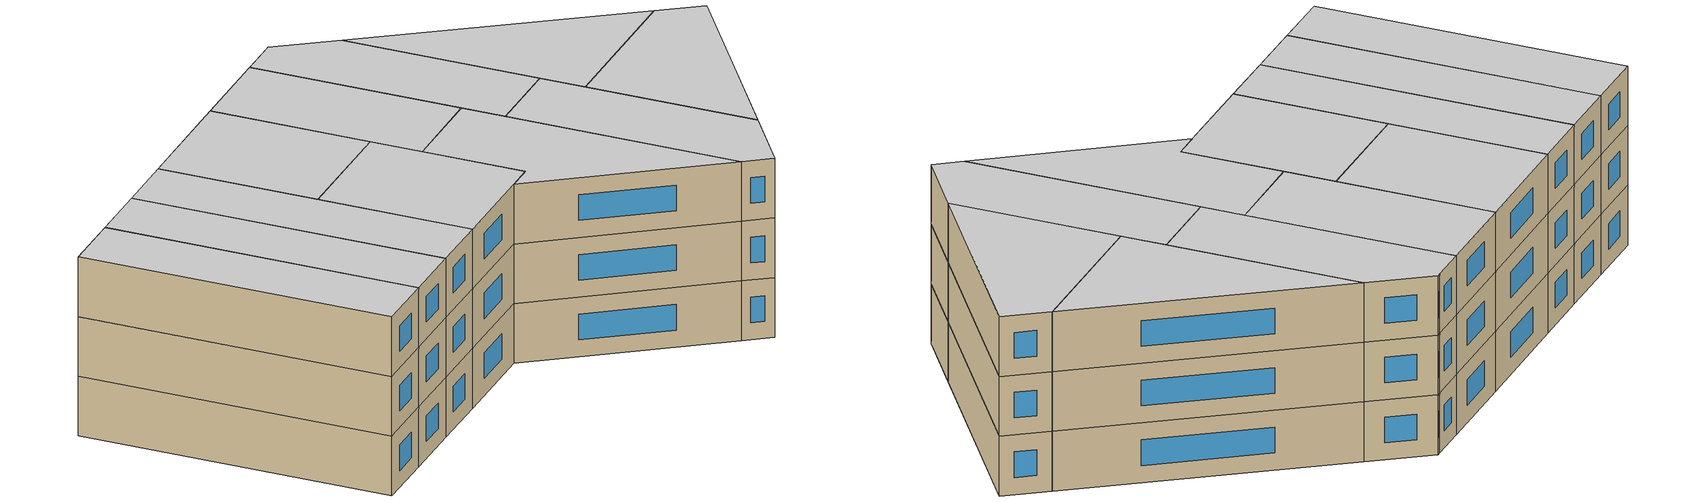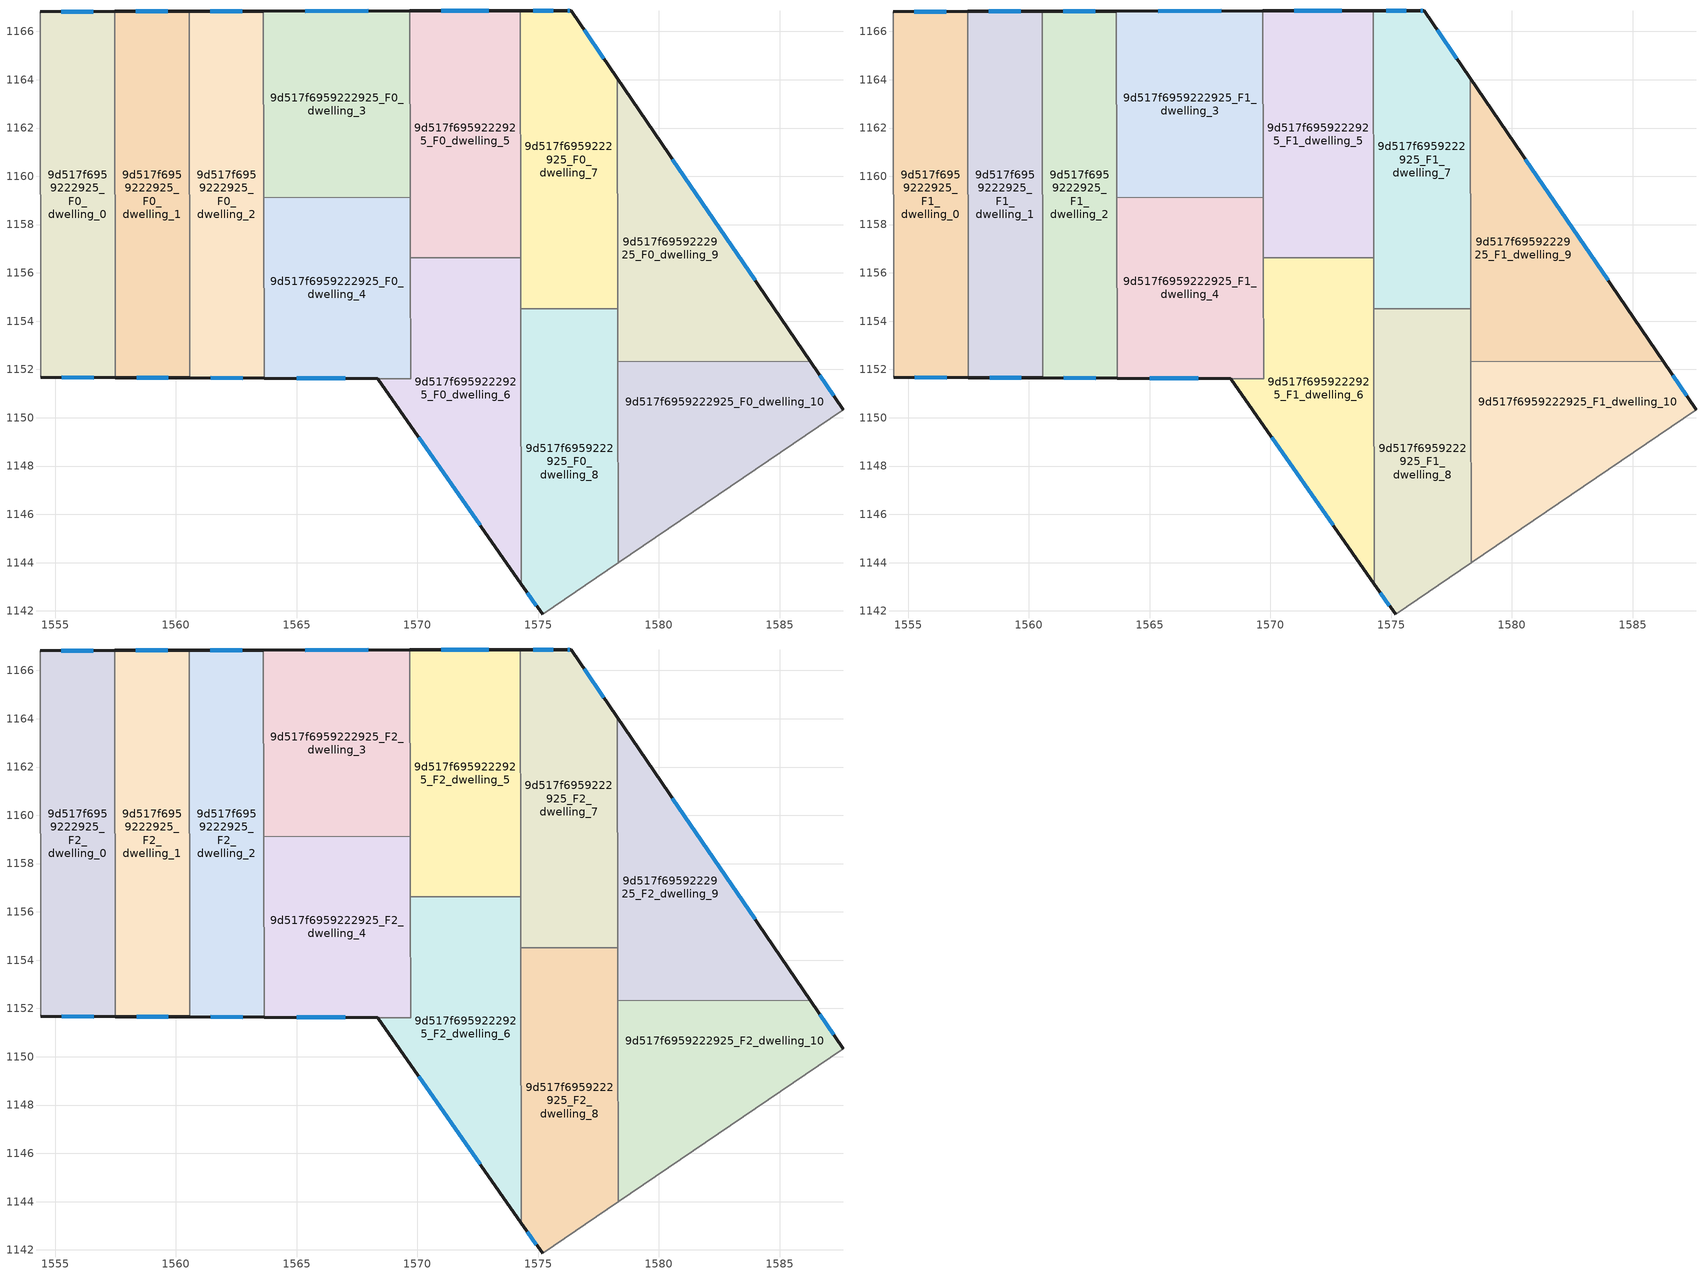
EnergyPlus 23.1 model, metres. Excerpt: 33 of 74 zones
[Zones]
9d517f6959222925_F0_dwelling_0
 floor ground (EU_floor_Construction): 1557.46,1166.83 1557.49,1151.66 1554.4,1151.67 1554.37,1166.82 z0
 wall outside (EU_wall_Construction): 1554.4,1151.67 1557.49,1151.66 / 1557.46,1166.83 1554.37,1166.82 z0:3
 wall to 9d517f6959222925_F0_dwelling_1 (EU_wall_Construction): 1557.49,1151.66 1557.46,1166.83 z0:3
 wall adiabatic (EU_wall_Construction): 1554.37,1166.82 1554.4,1151.67 z0:3
 window (EU_Window_Construction): 1555.28,1151.67 1556.61,1151.66 / 1556.58,1166.83 1555.26,1166.82 z0.86:2.14
9d517f6959222925_F0_dwelling_1
 floor ground (EU_floor_Construction): 1560.54,1166.83 1560.57,1151.65 1557.49,1151.66 1557.46,1166.83 z0
 wall outside (EU_wall_Construction): 1557.49,1151.66 1560.57,1151.65 / 1560.54,1166.83 1557.46,1166.83 z0:3
 wall to 9d517f6959222925_F0_dwelling_2 (EU_wall_Construction): 1560.57,1151.65 1560.54,1166.83 z0:3
 window (EU_Window_Construction): 1558.37,1151.66 1559.69,1151.65 / 1559.66,1166.83 1558.34,1166.83 z0.86:2.14
9d517f6959222925_F0_dwelling_10
 floor ground (EU_floor_Construction): 1586.27,1152.33 1587.63,1150.34 1578.31,1143.99 1578.3,1152.32 z0
 wall outside (EU_wall_Construction): 1587.63,1150.34 1586.27,1152.33 z0:3
 wall to 9d517f6959222925_F0_dwelling_9 (EU_wall_Construction): 1586.27,1152.33 1578.3,1152.32 z0:3
 wall adiabatic (EU_wall_Construction): 1578.31,1143.99 1587.63,1150.34 z0:3
 wall to 9d517f6959222925_F0_dwelling_8 (EU_wall_Construction): 1578.3,1152.32 1578.31,1143.99 z0:3
 window (EU_Window_Construction): 1587.24,1150.91 1586.66,1151.76 z0.86:2.14
9d517f6959222925_F0_dwelling_2
 floor ground (EU_floor_Construction): 1563.63,1166.84 1563.65,1151.64 1560.57,1151.65 1560.54,1166.83 z0
 wall outside (EU_wall_Construction): 1560.57,1151.65 1563.65,1151.64 / 1563.63,1166.84 1560.54,1166.83 z0:3
 wall to 9d517f6959222925_F0_dwelling_3 (EU_wall_Construction): 1563.64,1159.12 1563.63,1166.84 z0:3
 wall to 9d517f6959222925_F0_dwelling_4 (EU_wall_Construction): 1563.65,1151.64 1563.64,1159.12 z0:3
 window (EU_Window_Construction): 1561.45,1151.65 1562.77,1151.64 / 1562.75,1166.84 1561.43,1166.83 z0.86:2.14
9d517f6959222925_F0_dwelling_3
 floor ground (EU_floor_Construction): 1569.69,1166.85 1569.71,1159.13 1563.64,1159.12 1563.63,1166.84 z0
 wall outside (EU_wall_Construction): 1569.69,1166.85 1563.63,1166.84 z0:3
 wall to 9d517f6959222925_F0_dwelling_4 (EU_wall_Construction): 1563.64,1159.12 1569.71,1159.13 z0:3
 wall to 9d517f6959222925_F0_dwelling_5 (EU_wall_Construction): 1569.71,1159.13 1569.69,1166.85 z0:3
 window (EU_Window_Construction): 1567.96,1166.85 1565.36,1166.84 z0.86:2.14
9d517f6959222925_F0_dwelling_4
 floor ground (EU_floor_Construction): 1569.71,1159.13 1569.72,1151.62 1563.65,1151.64 1563.64,1159.12 z0
 wall outside (EU_wall_Construction): 1563.65,1151.64 1568.35,1151.62 z0:3
 wall to 9d517f6959222925_F0_dwelling_6 (EU_wall_Construction): 1568.36,1151.62 1569.72,1151.62 1569.71,1156.62 z0:3
 wall to 9d517f6959222925_F0_dwelling_5 (EU_wall_Construction): 1569.71,1156.62 1569.71,1159.13 z0:3
 window (EU_Window_Construction): 1565,1151.63 1567.01,1151.63 z0.86:2.14
9d517f6959222925_F0_dwelling_5
 floor ground (EU_floor_Construction): 1574.27,1166.86 1574.28,1156.63 1569.71,1156.62 1569.69,1166.85 z0
 wall outside (EU_wall_Construction): 1574.27,1166.86 1569.69,1166.85 z0:3
 wall to 9d517f6959222925_F0_dwelling_6 (EU_wall_Construction): 1569.71,1156.62 1574.28,1156.63 z0:3
 wall to 9d517f6959222925_F0_dwelling_7 (EU_wall_Construction): 1574.28,1156.63 1574.27,1166.86 z0:3
 window (EU_Window_Construction): 1572.96,1166.86 1571,1166.85 z0.86:2.14
9d517f6959222925_F0_dwelling_6
 floor ground (EU_floor_Construction): 1574.28,1156.63 1574.31,1143.11 1568.36,1151.62 1569.72,1151.62 1569.71,1156.62 z0
 wall outside (EU_wall_Construction): 1568.36,1151.62 1574.31,1143.11 z0:3
 wall to 9d517f6959222925_F0_dwelling_8 (EU_wall_Construction): 1574.31,1143.11 1574.29,1154.51 z0:3
 wall to 9d517f6959222925_F0_dwelling_7 (EU_wall_Construction): 1574.29,1154.51 1574.28,1156.63 z0:3
 window (EU_Window_Construction): 1570.06,1149.19 1572.61,1145.54 z0.86:2.14
9d517f6959222925_F0_dwelling_7
 floor ground (EU_floor_Construction): 1576.37,1166.86 1578.28,1164.06 1578.29,1154.52 1574.29,1154.51 1574.27,1166.86 1576.17,1166.86 z0
 wall outside (EU_wall_Construction): 1578.28,1164.06 1576.37,1166.86 1576.17,1166.86 1574.27,1166.86 z0:3
 wall to 9d517f6959222925_F0_dwelling_8 (EU_wall_Construction): 1574.29,1154.51 1578.29,1154.52 z0:3
 wall to 9d517f6959222925_F0_dwelling_9 (EU_wall_Construction): 1578.29,1154.52 1578.28,1164.06 z0:3
 window (EU_Window_Construction): 1576.31,1166.86 1576.23,1166.86 / 1577.73,1164.86 1576.91,1166.06 / 1575.63,1166.86 1574.81,1166.86 z0.86:2.14
9d517f6959222925_F0_dwelling_8
 floor ground (EU_floor_Construction): 1578.29,1154.52 1578.31,1143.99 1575.18,1141.86 1574.31,1143.11 1574.29,1154.51 z0
 wall outside (EU_wall_Construction): 1574.31,1143.11 1575.18,1141.86 z0:3
 wall adiabatic (EU_wall_Construction): 1575.18,1141.86 1578.31,1143.99 z0:3
 wall to 9d517f6959222925_F0_dwelling_9 (EU_wall_Construction): 1578.3,1152.32 1578.29,1154.52 z0:3
 window (EU_Window_Construction): 1574.56,1142.75 1574.93,1142.21 z0.86:2.14
9d517f6959222925_F0_dwelling_9
 floor ground (EU_floor_Construction): 1578.28,1164.06 1586.27,1152.33 1578.3,1152.32 z0
 wall outside (EU_wall_Construction): 1586.27,1152.33 1578.28,1164.06 z0:3
 window (EU_Window_Construction): 1583.99,1155.68 1580.56,1160.71 z0.86:2.14
9d517f6959222925_F1_dwelling_0
 floor to 9d517f6959222925_F0_dwelling_0 (EU_floor_Construction): 1557.46,1166.83 1557.49,1151.66 1554.4,1151.67 1554.37,1166.82 z3
 wall outside (EU_wall_Construction): 1554.4,1151.67 1557.49,1151.66 / 1557.46,1166.83 1554.37,1166.82 z3:6
 wall to 9d517f6959222925_F1_dwelling_1 (EU_wall_Construction): 1557.49,1151.66 1557.46,1166.83 z3:6
 wall adiabatic (EU_wall_Construction): 1554.37,1166.82 1554.4,1151.67 z3:6
 window (EU_Window_Construction): 1555.28,1151.67 1556.61,1151.66 / 1556.58,1166.83 1555.26,1166.82 z3.86:5.14
9d517f6959222925_F1_dwelling_1
 floor to 9d517f6959222925_F0_dwelling_1 (EU_floor_Construction): 1560.54,1166.83 1560.57,1151.65 1557.49,1151.66 1557.46,1166.83 z3
 wall outside (EU_wall_Construction): 1557.49,1151.66 1560.57,1151.65 / 1560.54,1166.83 1557.46,1166.83 z3:6
 wall to 9d517f6959222925_F1_dwelling_2 (EU_wall_Construction): 1560.57,1151.65 1560.54,1166.83 z3:6
 window (EU_Window_Construction): 1558.37,1151.66 1559.69,1151.65 / 1559.66,1166.83 1558.34,1166.83 z3.86:5.14
9d517f6959222925_F1_dwelling_10
 floor to 9d517f6959222925_F0_dwelling_10 (EU_floor_Construction): 1586.27,1152.33 1587.63,1150.34 1578.31,1143.99 1578.3,1152.32 z3
 wall outside (EU_wall_Construction): 1587.63,1150.34 1586.27,1152.33 z3:6
 wall to 9d517f6959222925_F1_dwelling_9 (EU_wall_Construction): 1586.27,1152.33 1578.3,1152.32 z3:6
 wall adiabatic (EU_wall_Construction): 1578.31,1143.99 1587.63,1150.34 z3:6
 wall to 9d517f6959222925_F1_dwelling_8 (EU_wall_Construction): 1578.3,1152.32 1578.31,1143.99 z3:6
 window (EU_Window_Construction): 1587.24,1150.91 1586.66,1151.76 z3.86:5.14
9d517f6959222925_F1_dwelling_2
 floor to 9d517f6959222925_F0_dwelling_2 (EU_floor_Construction): 1563.63,1166.84 1563.65,1151.64 1560.57,1151.65 1560.54,1166.83 z3
 wall outside (EU_wall_Construction): 1560.57,1151.65 1563.65,1151.64 / 1563.63,1166.84 1560.54,1166.83 z3:6
 wall to 9d517f6959222925_F1_dwelling_3 (EU_wall_Construction): 1563.64,1159.12 1563.63,1166.84 z3:6
 wall to 9d517f6959222925_F1_dwelling_4 (EU_wall_Construction): 1563.65,1151.64 1563.64,1159.12 z3:6
 window (EU_Window_Construction): 1561.45,1151.65 1562.77,1151.64 / 1562.75,1166.84 1561.43,1166.83 z3.86:5.14
9d517f6959222925_F1_dwelling_3
 floor to 9d517f6959222925_F0_dwelling_3 (EU_floor_Construction): 1569.69,1166.85 1569.71,1159.13 1563.64,1159.12 1563.63,1166.84 z3
 wall outside (EU_wall_Construction): 1569.69,1166.85 1563.63,1166.84 z3:6
 wall to 9d517f6959222925_F1_dwelling_4 (EU_wall_Construction): 1563.64,1159.12 1569.71,1159.13 z3:6
 wall to 9d517f6959222925_F1_dwelling_5 (EU_wall_Construction): 1569.71,1159.13 1569.69,1166.85 z3:6
 window (EU_Window_Construction): 1567.96,1166.85 1565.36,1166.84 z3.86:5.14
9d517f6959222925_F1_dwelling_4
 floor to 9d517f6959222925_F0_dwelling_4 (EU_floor_Construction): 1569.71,1159.13 1569.72,1151.62 1563.65,1151.64 1563.64,1159.12 z3
 wall outside (EU_wall_Construction): 1563.65,1151.64 1568.35,1151.62 z3:6
 wall to 9d517f6959222925_F1_dwelling_6 (EU_wall_Construction): 1568.36,1151.62 1569.72,1151.62 1569.71,1156.62 z3:6
 wall to 9d517f6959222925_F1_dwelling_5 (EU_wall_Construction): 1569.71,1156.62 1569.71,1159.13 z3:6
 window (EU_Window_Construction): 1565,1151.63 1567.01,1151.63 z3.86:5.14
9d517f6959222925_F1_dwelling_5
 floor to 9d517f6959222925_F0_dwelling_5 (EU_floor_Construction): 1574.27,1166.86 1574.28,1156.63 1569.71,1156.62 1569.69,1166.85 z3
 wall outside (EU_wall_Construction): 1574.27,1166.86 1569.69,1166.85 z3:6
 wall to 9d517f6959222925_F1_dwelling_6 (EU_wall_Construction): 1569.71,1156.62 1574.28,1156.63 z3:6
 wall to 9d517f6959222925_F1_dwelling_7 (EU_wall_Construction): 1574.28,1156.63 1574.27,1166.86 z3:6
 window (EU_Window_Construction): 1572.96,1166.86 1571,1166.85 z3.86:5.14
9d517f6959222925_F1_dwelling_6
 floor to 9d517f6959222925_F0_dwelling_6 (EU_floor_Construction): 1574.28,1156.63 1574.31,1143.11 1568.36,1151.62 1569.72,1151.62 1569.71,1156.62 z3
 wall outside (EU_wall_Construction): 1568.36,1151.62 1574.31,1143.11 z3:6
 wall to 9d517f6959222925_F1_dwelling_8 (EU_wall_Construction): 1574.31,1143.11 1574.29,1154.51 z3:6
 wall to 9d517f6959222925_F1_dwelling_7 (EU_wall_Construction): 1574.29,1154.51 1574.28,1156.63 z3:6
 window (EU_Window_Construction): 1570.06,1149.19 1572.61,1145.54 z3.86:5.14
9d517f6959222925_F1_dwelling_7
 floor to 9d517f6959222925_F0_dwelling_7 (EU_floor_Construction): 1576.37,1166.86 1578.28,1164.06 1578.29,1154.52 1574.29,1154.51 1574.27,1166.86 1576.17,1166.86 z3
 wall outside (EU_wall_Construction): 1578.28,1164.06 1576.37,1166.86 1576.17,1166.86 1574.27,1166.86 z3:6
 wall to 9d517f6959222925_F1_dwelling_8 (EU_wall_Construction): 1574.29,1154.51 1578.29,1154.52 z3:6
 wall to 9d517f6959222925_F1_dwelling_9 (EU_wall_Construction): 1578.29,1154.52 1578.28,1164.06 z3:6
 window (EU_Window_Construction): 1576.31,1166.86 1576.23,1166.86 / 1577.73,1164.86 1576.91,1166.06 / 1575.63,1166.86 1574.81,1166.86 z3.86:5.14
9d517f6959222925_F1_dwelling_8
 floor to 9d517f6959222925_F0_dwelling_8 (EU_floor_Construction): 1578.29,1154.52 1578.31,1143.99 1575.18,1141.86 1574.31,1143.11 1574.29,1154.51 z3
 wall outside (EU_wall_Construction): 1574.31,1143.11 1575.18,1141.86 z3:6
 wall adiabatic (EU_wall_Construction): 1575.18,1141.86 1578.31,1143.99 z3:6
 wall to 9d517f6959222925_F1_dwelling_9 (EU_wall_Construction): 1578.3,1152.32 1578.29,1154.52 z3:6
 window (EU_Window_Construction): 1574.56,1142.75 1574.93,1142.21 z3.86:5.14
9d517f6959222925_F1_dwelling_9
 floor to 9d517f6959222925_F0_dwelling_9 (EU_floor_Construction): 1578.28,1164.06 1586.27,1152.33 1578.3,1152.32 z3
 wall outside (EU_wall_Construction): 1586.27,1152.33 1578.28,1164.06 z3:6
 window (EU_Window_Construction): 1583.99,1155.68 1580.56,1160.71 z3.86:5.14
9d517f6959222925_F2_dwelling_0
 floor to 9d517f6959222925_F1_dwelling_0 (EU_floor_Construction): 1557.46,1166.83 1557.49,1151.66 1554.4,1151.67 1554.37,1166.82 z6
 wall outside (EU_wall_Construction): 1554.4,1151.67 1557.49,1151.66 / 1557.46,1166.83 1554.37,1166.82 z6:9
 wall to 9d517f6959222925_F2_dwelling_1 (EU_wall_Construction): 1557.49,1151.66 1557.46,1166.83 z6:9
 wall adiabatic (EU_wall_Construction): 1554.37,1166.82 1554.4,1151.67 z6:9
 window (EU_Window_Construction): 1555.28,1151.67 1556.61,1151.66 / 1556.58,1166.83 1555.26,1166.82 z6.86:8.14
 ceiling to 9d517f6959222925_F3_dwelling_0 (EU_floor_Construction): 1557.49,1151.66 1557.46,1166.83 1554.37,1166.82 1554.4,1151.67 z9
9d517f6959222925_F2_dwelling_1
 floor to 9d517f6959222925_F1_dwelling_1 (EU_floor_Construction): 1560.54,1166.83 1560.57,1151.65 1557.49,1151.66 1557.46,1166.83 z6
 wall outside (EU_wall_Construction): 1557.49,1151.66 1560.57,1151.65 / 1560.54,1166.83 1557.46,1166.83 z6:9
 wall to 9d517f6959222925_F2_dwelling_2 (EU_wall_Construction): 1560.57,1151.65 1560.54,1166.83 z6:9
 window (EU_Window_Construction): 1558.37,1151.66 1559.69,1151.65 / 1559.66,1166.83 1558.34,1166.83 z6.86:8.14
 ceiling to 9d517f6959222925_F3_dwelling_1 (EU_floor_Construction): 1560.57,1151.65 1560.54,1166.83 1557.46,1166.83 1557.49,1151.66 z9
9d517f6959222925_F2_dwelling_10
 floor to 9d517f6959222925_F1_dwelling_10 (EU_floor_Construction): 1586.27,1152.33 1587.63,1150.34 1578.31,1143.99 1578.3,1152.32 z6
 wall outside (EU_wall_Construction): 1587.63,1150.34 1586.27,1152.33 z6:9
 wall to 9d517f6959222925_F2_dwelling_9 (EU_wall_Construction): 1586.27,1152.33 1578.3,1152.32 z6:9
 wall adiabatic (EU_wall_Construction): 1578.31,1143.99 1587.63,1150.34 z6:9
 wall to 9d517f6959222925_F2_dwelling_8 (EU_wall_Construction): 1578.3,1152.32 1578.31,1143.99 z6:9
 window (EU_Window_Construction): 1587.24,1150.91 1586.66,1151.76 z6.86:8.14
 ceiling to 9d517f6959222925_F3_dwelling_10 (EU_floor_Construction): 1587.63,1150.34 1586.27,1152.33 1578.3,1152.32 1578.31,1143.99 z9
9d517f6959222925_F2_dwelling_2
 floor to 9d517f6959222925_F1_dwelling_2 (EU_floor_Construction): 1563.63,1166.84 1563.65,1151.64 1560.57,1151.65 1560.54,1166.83 z6
 wall outside (EU_wall_Construction): 1560.57,1151.65 1563.65,1151.64 / 1563.63,1166.84 1560.54,1166.83 z6:9
 wall to 9d517f6959222925_F2_dwelling_3 (EU_wall_Construction): 1563.64,1159.12 1563.63,1166.84 z6:9
 wall to 9d517f6959222925_F2_dwelling_4 (EU_wall_Construction): 1563.65,1151.64 1563.64,1159.12 z6:9
 window (EU_Window_Construction): 1561.45,1151.65 1562.77,1151.64 / 1562.75,1166.84 1561.43,1166.83 z6.86:8.14
 ceiling to 9d517f6959222925_F3_dwelling_2 (EU_floor_Construction): 1563.65,1151.64 1563.63,1166.84 1560.54,1166.83 1560.57,1151.65 z9
9d517f6959222925_F2_dwelling_3
 floor to 9d517f6959222925_F1_dwelling_3 (EU_floor_Construction): 1569.69,1166.85 1569.71,1159.13 1563.64,1159.12 1563.63,1166.84 z6
 wall outside (EU_wall_Construction): 1569.69,1166.85 1563.63,1166.84 z6:9
 wall to 9d517f6959222925_F2_dwelling_4 (EU_wall_Construction): 1563.64,1159.12 1569.71,1159.13 z6:9
 wall to 9d517f6959222925_F2_dwelling_5 (EU_wall_Construction): 1569.71,1159.13 1569.69,1166.85 z6:9
 window (EU_Window_Construction): 1567.96,1166.85 1565.36,1166.84 z6.86:8.14
 ceiling to 9d517f6959222925_F3_dwelling_3 (EU_floor_Construction): 1569.71,1159.13 1569.69,1166.85 1563.63,1166.84 1563.64,1159.12 z9
9d517f6959222925_F2_dwelling_4
 floor to 9d517f6959222925_F1_dwelling_4 (EU_floor_Construction): 1569.71,1159.13 1569.72,1151.62 1563.65,1151.64 1563.64,1159.12 z6
 wall outside (EU_wall_Construction): 1563.65,1151.64 1568.35,1151.62 z6:9
 wall to 9d517f6959222925_F2_dwelling_6 (EU_wall_Construction): 1568.36,1151.62 1569.72,1151.62 1569.71,1156.62 z6:9
 wall to 9d517f6959222925_F2_dwelling_5 (EU_wall_Construction): 1569.71,1156.62 1569.71,1159.13 z6:9
 window (EU_Window_Construction): 1565,1151.63 1567.01,1151.63 z6.86:8.14
 ceiling to 9d517f6959222925_F3_dwelling_4 (EU_floor_Construction): 1569.72,1151.62 1569.71,1159.13 1563.64,1159.12 1563.65,1151.64 z9
9d517f6959222925_F2_dwelling_5
 floor to 9d517f6959222925_F1_dwelling_5 (EU_floor_Construction): 1574.27,1166.86 1574.28,1156.63 1569.71,1156.62 1569.69,1166.85 z6
 wall outside (EU_wall_Construction): 1574.27,1166.86 1569.69,1166.85 z6:9
 wall to 9d517f6959222925_F2_dwelling_6 (EU_wall_Construction): 1569.71,1156.62 1574.28,1156.63 z6:9
 wall to 9d517f6959222925_F2_dwelling_7 (EU_wall_Construction): 1574.28,1156.63 1574.27,1166.86 z6:9
 window (EU_Window_Construction): 1572.96,1166.86 1571,1166.85 z6.86:8.14
 ceiling to 9d517f6959222925_F3_dwelling_5 (EU_floor_Construction): 1574.28,1156.63 1574.27,1166.86 1569.69,1166.85 1569.71,1156.62 z9
9d517f6959222925_F2_dwelling_6
 floor to 9d517f6959222925_F1_dwelling_6 (EU_floor_Construction): 1574.28,1156.63 1574.31,1143.11 1568.36,1151.62 1569.72,1151.62 1569.71,1156.62 z6
 wall outside (EU_wall_Construction): 1568.36,1151.62 1574.31,1143.11 z6:9
 wall to 9d517f6959222925_F2_dwelling_8 (EU_wall_Construction): 1574.31,1143.11 1574.29,1154.51 z6:9
 wall to 9d517f6959222925_F2_dwelling_7 (EU_wall_Construction): 1574.29,1154.51 1574.28,1156.63 z6:9
 window (EU_Window_Construction): 1570.06,1149.19 1572.61,1145.54 z6.86:8.14
 ceiling to 9d517f6959222925_F3_dwelling_6 (EU_floor_Construction): 1574.31,1143.11 1574.28,1156.63 1569.71,1156.62 1569.72,1151.62 1568.36,1151.62 z9
9d517f6959222925_F2_dwelling_7
 floor to 9d517f6959222925_F1_dwelling_7 (EU_floor_Construction): 1576.37,1166.86 1578.28,1164.06 1578.29,1154.52 1574.29,1154.51 1574.27,1166.86 1576.17,1166.86 z6
 wall outside (EU_wall_Construction): 1578.28,1164.06 1576.37,1166.86 1576.17,1166.86 1574.27,1166.86 z6:9
 wall to 9d517f6959222925_F2_dwelling_8 (EU_wall_Construction): 1574.29,1154.51 1578.29,1154.52 z6:9
 wall to 9d517f6959222925_F2_dwelling_9 (EU_wall_Construction): 1578.29,1154.52 1578.28,1164.06 z6:9
 window (EU_Window_Construction): 1576.31,1166.86 1576.23,1166.86 / 1577.73,1164.86 1576.91,1166.06 / 1575.63,1166.86 1574.81,1166.86 z6.86:8.14
 ceiling to 9d517f6959222925_F3_dwelling_7 (EU_floor_Construction): 1578.29,1154.52 1578.28,1164.06 1576.37,1166.86 1576.17,1166.86 1574.27,1166.86 1574.29,1154.51 z9
9d517f6959222925_F2_dwelling_8
 floor to 9d517f6959222925_F1_dwelling_8 (EU_floor_Construction): 1578.29,1154.52 1578.31,1143.99 1575.18,1141.86 1574.31,1143.11 1574.29,1154.51 z6
 wall outside (EU_wall_Construction): 1574.31,1143.11 1575.18,1141.86 z6:9
 wall adiabatic (EU_wall_Construction): 1575.18,1141.86 1578.31,1143.99 z6:9
 wall to 9d517f6959222925_F2_dwelling_9 (EU_wall_Construction): 1578.3,1152.32 1578.29,1154.52 z6:9
 window (EU_Window_Construction): 1574.56,1142.75 1574.93,1142.21 z6.86:8.14
 ceiling to 9d517f6959222925_F3_dwelling_8 (EU_floor_Construction): 1578.31,1143.99 1578.29,1154.52 1574.29,1154.51 1574.31,1143.11 1575.18,1141.86 z9
9d517f6959222925_F2_dwelling_9
 floor to 9d517f6959222925_F1_dwelling_9 (EU_floor_Construction): 1578.28,1164.06 1586.27,1152.33 1578.3,1152.32 z6
 wall outside (EU_wall_Construction): 1586.27,1152.33 1578.28,1164.06 z6:9
 window (EU_Window_Construction): 1583.99,1155.68 1580.56,1160.71 z6.86:8.14
 ceiling to 9d517f6959222925_F3_dwelling_9 (EU_floor_Construction): 1586.27,1152.33 1578.28,1164.06 1578.3,1152.32 z9
[Building]
EU S2 Campaign: North Axis=0; Terrain=City; Solar Distribution=FullExterior
[Site:Location]
Helsinki-Vantaa.AP: Latitude=60.317; Longitude=24.963; Time Zone=2; Elevation=54.6
[SizingPeriod:WeatherFileDays]
AnnualSizingPeriod: Begin Month=1; Begin Day of Month=1; End Month=12; End Day of Month=31; Day of Week for Start Day=Monday; Use Weather File Daylight Saving Period=No; Use Weather File Rain and Snow Indicators=No
[MATERIAL]
EU_InternalMass_Material: Roughness=MediumRough; Thickness=0.1; Conductivity=1; Density=1800; Specific Heat=900; Thermal Absorptance=0.9; Solar Absorptance=0.7; Visible Absorptance=0.7
[MATERIAL:NOMASS] Roughness=MediumRough; Thermal Absorptance=0.9; Solar Absorptance=0.7; Visible Absorptance=0.7
Name | Thermal Resistance
EU_wall_NoMass | 1.10183
EU_floor_NoMass | 1.70606
[WINDOWMATERIAL:SIMPLEGLAZINGSYSTEM]
EU_Window_SimpleGlazing: UFactor=3.11035; Solar Heat Gain Coefficient=0.8; Visible Transmittance=0.8
[CONSTRUCTION]
EU_wall_Construction: EU_wall_NoMass
EU_floor_Construction: EU_floor_NoMass
EU_Window_Construction: EU_Window_SimpleGlazing
EU_InternalMass_Construction: EU_InternalMass_Material
[ZONE] Type=1; Multiplier=1; Ceiling Height=autocalculate; Floor Area=autocalculate; Part of Total Floor Area=Yes
Name | Volume
9d517f6959222925_F0_dwelling_0; 9d517f6959222925_F1_dwelling_0; 9d517f6959222925_F2_dwelling_0 | 140.429
9d517f6959222925_F0_dwelling_1; 9d517f6959222925_F1_dwelling_1; 9d517f6959222925_F2_dwelling_1 | 140.399
9d517f6959222925_F0_dwelling_10; 9d517f6959222925_F1_dwelling_10; 9d517f6959222925_F2_dwelling_10 | 140.404
9d517f6959222925_F0_dwelling_2; 9d517f6959222925_F1_dwelling_2; 9d517f6959222925_F2_dwelling_2; 9d517f6959222925_F0_dwelling_5; 9d517f6959222925_F1_dwelling_5; 9d517f6959222925_F2_dwelling_5 | 140.41
9d517f6959222925_F0_dwelling_3; 9d517f6959222925_F1_dwelling_3; 9d517f6959222925_F2_dwelling_3 | 140.411
9d517f6959222925_F0_dwelling_4; 9d517f6959222925_F1_dwelling_4; 9d517f6959222925_F2_dwelling_4 | 136.435
9d517f6959222925_F0_dwelling_6; 9d517f6959222925_F1_dwelling_6; 9d517f6959222925_F2_dwelling_6 | 144.41
9d517f6959222925_F0_dwelling_7; 9d517f6959222925_F1_dwelling_7; 9d517f6959222925_F2_dwelling_7 | 140.415
9d517f6959222925_F0_dwelling_8; 9d517f6959222925_F1_dwelling_8; 9d517f6959222925_F2_dwelling_8 | 140.417
9d517f6959222925_F0_dwelling_9; 9d517f6959222925_F1_dwelling_9; 9d517f6959222925_F2_dwelling_9 | 140.424
[INTERNALMASS] Construction=EU_InternalMass_Construction
Name | Zone or ZoneList | Surface Area
9d517f6959222925_F0_dwelling_0_EU_InternalMass | 9d517f6959222925_F0_dwelling_0 | 46.8094
9d517f6959222925_F0_dwelling_1_EU_InternalMass | 9d517f6959222925_F0_dwelling_1 | 46.7996
9d517f6959222925_F0_dwelling_2_EU_InternalMass | 9d517f6959222925_F0_dwelling_2 | 46.8034
9d517f6959222925_F0_dwelling_3_EU_InternalMass | 9d517f6959222925_F0_dwelling_3 | 46.8035
9d517f6959222925_F0_dwelling_4_EU_InternalMass | 9d517f6959222925_F0_dwelling_4 | 45.4764
9d517f6959222925_F0_dwelling_5_EU_InternalMass | 9d517f6959222925_F0_dwelling_5 | 46.8029
9d517f6959222925_F0_dwelling_6_EU_InternalMass | 9d517f6959222925_F0_dwelling_6 | 48.1379
9d517f6959222925_F0_dwelling_7_EU_InternalMass | 9d517f6959222925_F0_dwelling_7 | 46.8049
9d517f6959222925_F0_dwelling_8_EU_InternalMass | 9d517f6959222925_F0_dwelling_8 | 46.8066
9d517f6959222925_F0_dwelling_9_EU_InternalMass | 9d517f6959222925_F0_dwelling_9 | 46.8053
9d517f6959222925_F0_dwelling_10_EU_InternalMass | 9d517f6959222925_F0_dwelling_10 | 46.7998
9d517f6959222925_F1_dwelling_0_EU_InternalMass | 9d517f6959222925_F1_dwelling_0 | 46.8094
9d517f6959222925_F1_dwelling_1_EU_InternalMass | 9d517f6959222925_F1_dwelling_1 | 46.7996
9d517f6959222925_F1_dwelling_2_EU_InternalMass | 9d517f6959222925_F1_dwelling_2 | 46.8034
9d517f6959222925_F1_dwelling_3_EU_InternalMass | 9d517f6959222925_F1_dwelling_3 | 46.8035
9d517f6959222925_F1_dwelling_4_EU_InternalMass | 9d517f6959222925_F1_dwelling_4 | 45.4764
9d517f6959222925_F1_dwelling_5_EU_InternalMass | 9d517f6959222925_F1_dwelling_5 | 46.8029
9d517f6959222925_F1_dwelling_6_EU_InternalMass | 9d517f6959222925_F1_dwelling_6 | 48.1379
9d517f6959222925_F1_dwelling_7_EU_InternalMass | 9d517f6959222925_F1_dwelling_7 | 46.8049
9d517f6959222925_F1_dwelling_8_EU_InternalMass | 9d517f6959222925_F1_dwelling_8 | 46.8066
9d517f6959222925_F1_dwelling_9_EU_InternalMass | 9d517f6959222925_F1_dwelling_9 | 46.8053
9d517f6959222925_F1_dwelling_10_EU_InternalMass | 9d517f6959222925_F1_dwelling_10 | 46.7998
9d517f6959222925_F2_dwelling_0_EU_InternalMass | 9d517f6959222925_F2_dwelling_0 | 46.8094
9d517f6959222925_F2_dwelling_1_EU_InternalMass | 9d517f6959222925_F2_dwelling_1 | 46.7996
9d517f6959222925_F2_dwelling_2_EU_InternalMass | 9d517f6959222925_F2_dwelling_2 | 46.8034
9d517f6959222925_F2_dwelling_3_EU_InternalMass | 9d517f6959222925_F2_dwelling_3 | 46.8035
9d517f6959222925_F2_dwelling_4_EU_InternalMass | 9d517f6959222925_F2_dwelling_4 | 45.4764
9d517f6959222925_F2_dwelling_5_EU_InternalMass | 9d517f6959222925_F2_dwelling_5 | 46.8029
9d517f6959222925_F2_dwelling_6_EU_InternalMass | 9d517f6959222925_F2_dwelling_6 | 48.1379
9d517f6959222925_F2_dwelling_7_EU_InternalMass | 9d517f6959222925_F2_dwelling_7 | 46.8049
9d517f6959222925_F2_dwelling_8_EU_InternalMass | 9d517f6959222925_F2_dwelling_8 | 46.8066
9d517f6959222925_F2_dwelling_9_EU_InternalMass | 9d517f6959222925_F2_dwelling_9 | 46.8053
9d517f6959222925_F2_dwelling_10_EU_InternalMass | 9d517f6959222925_F2_dwelling_10 | 46.7998
[OTHEREQUIPMENT] Fuel Type=Electricity; Design Level Calculation Method=Watts/Area; Power per Zone Floor Area=1; Fraction Latent=0; Fraction Radiant=0; Fraction Lost=0; Carbon Dioxide Generation Rate=0; EndUse Subcategory=EU_Step8_InternalGains
Name | Zone or ZoneList or Space or SpaceList | Schedule
EU_Step8_InternalGain_9d517f6959222925_F0_dwelling_0_f000 | 9d517f6959222925_F0_dwelling_0 | EU_Step8_GainSchedule_9d517f6959222925_F0_dwelling_0_f000
EU_Step8_InternalGain_9d517f6959222925_F0_dwelling_1_f000 | 9d517f6959222925_F0_dwelling_1 | EU_Step8_GainSchedule_9d517f6959222925_F0_dwelling_1_f000
EU_Step8_InternalGain_9d517f6959222925_F0_dwelling_2_f000 | 9d517f6959222925_F0_dwelling_2 | EU_Step8_GainSchedule_9d517f6959222925_F0_dwelling_2_f000
EU_Step8_InternalGain_9d517f6959222925_F0_dwelling_3_f000 | 9d517f6959222925_F0_dwelling_3 | EU_Step8_GainSchedule_9d517f6959222925_F0_dwelling_3_f000
EU_Step8_InternalGain_9d517f6959222925_F0_dwelling_4_f000 | 9d517f6959222925_F0_dwelling_4 | EU_Step8_GainSchedule_9d517f6959222925_F0_dwelling_4_f000
EU_Step8_InternalGain_9d517f6959222925_F0_dwelling_5_f000 | 9d517f6959222925_F0_dwelling_5 | EU_Step8_GainSchedule_9d517f6959222925_F0_dwelling_5_f000
EU_Step8_InternalGain_9d517f6959222925_F0_dwelling_6_f000 | 9d517f6959222925_F0_dwelling_6 | EU_Step8_GainSchedule_9d517f6959222925_F0_dwelling_6_f000
EU_Step8_InternalGain_9d517f6959222925_F0_dwelling_7_f000 | 9d517f6959222925_F0_dwelling_7 | EU_Step8_GainSchedule_9d517f6959222925_F0_dwelling_7_f000
EU_Step8_InternalGain_9d517f6959222925_F0_dwelling_8_f000 | 9d517f6959222925_F0_dwelling_8 | EU_Step8_GainSchedule_9d517f6959222925_F0_dwelling_8_f000
EU_Step8_InternalGain_9d517f6959222925_F0_dwelling_9_f000 | 9d517f6959222925_F0_dwelling_9 | EU_Step8_GainSchedule_9d517f6959222925_F0_dwelling_9_f000
EU_Step8_InternalGain_9d517f6959222925_F0_dwelling_10_f000 | 9d517f6959222925_F0_dwelling_10 | EU_Step8_GainSchedule_9d517f6959222925_F0_dwelling_10_f000
EU_Step8_InternalGain_9d517f6959222925_F1_dwelling_0_f000 | 9d517f6959222925_F1_dwelling_0 | EU_Step8_GainSchedule_9d517f6959222925_F1_dwelling_0_f000
EU_Step8_InternalGain_9d517f6959222925_F1_dwelling_1_f000 | 9d517f6959222925_F1_dwelling_1 | EU_Step8_GainSchedule_9d517f6959222925_F1_dwelling_1_f000
EU_Step8_InternalGain_9d517f6959222925_F1_dwelling_2_f000 | 9d517f6959222925_F1_dwelling_2 | EU_Step8_GainSchedule_9d517f6959222925_F1_dwelling_2_f000
EU_Step8_InternalGain_9d517f6959222925_F1_dwelling_3_f000 | 9d517f6959222925_F1_dwelling_3 | EU_Step8_GainSchedule_9d517f6959222925_F1_dwelling_3_f000
EU_Step8_InternalGain_9d517f6959222925_F1_dwelling_4_f000 | 9d517f6959222925_F1_dwelling_4 | EU_Step8_GainSchedule_9d517f6959222925_F1_dwelling_4_f000
EU_Step8_InternalGain_9d517f6959222925_F1_dwelling_5_f000 | 9d517f6959222925_F1_dwelling_5 | EU_Step8_GainSchedule_9d517f6959222925_F1_dwelling_5_f000
EU_Step8_InternalGain_9d517f6959222925_F1_dwelling_6_f000 | 9d517f6959222925_F1_dwelling_6 | EU_Step8_GainSchedule_9d517f6959222925_F1_dwelling_6_f000
EU_Step8_InternalGain_9d517f6959222925_F1_dwelling_7_f000 | 9d517f6959222925_F1_dwelling_7 | EU_Step8_GainSchedule_9d517f6959222925_F1_dwelling_7_f000
EU_Step8_InternalGain_9d517f6959222925_F1_dwelling_8_f000 | 9d517f6959222925_F1_dwelling_8 | EU_Step8_GainSchedule_9d517f6959222925_F1_dwelling_8_f000
EU_Step8_InternalGain_9d517f6959222925_F1_dwelling_9_f000 | 9d517f6959222925_F1_dwelling_9 | EU_Step8_GainSchedule_9d517f6959222925_F1_dwelling_9_f000
EU_Step8_InternalGain_9d517f6959222925_F1_dwelling_10_f000 | 9d517f6959222925_F1_dwelling_10 | EU_Step8_GainSchedule_9d517f6959222925_F1_dwelling_10_f000
EU_Step8_InternalGain_9d517f6959222925_F2_dwelling_0_f000 | 9d517f6959222925_F2_dwelling_0 | EU_Step8_GainSchedule_9d517f6959222925_F2_dwelling_0_f000
EU_Step8_InternalGain_9d517f6959222925_F2_dwelling_1_f000 | 9d517f6959222925_F2_dwelling_1 | EU_Step8_GainSchedule_9d517f6959222925_F2_dwelling_1_f000
EU_Step8_InternalGain_9d517f6959222925_F2_dwelling_2_f000 | 9d517f6959222925_F2_dwelling_2 | EU_Step8_GainSchedule_9d517f6959222925_F2_dwelling_2_f000
EU_Step8_InternalGain_9d517f6959222925_F2_dwelling_3_f000 | 9d517f6959222925_F2_dwelling_3 | EU_Step8_GainSchedule_9d517f6959222925_F2_dwelling_3_f000
EU_Step8_InternalGain_9d517f6959222925_F2_dwelling_4_f000 | 9d517f6959222925_F2_dwelling_4 | EU_Step8_GainSchedule_9d517f6959222925_F2_dwelling_4_f000
EU_Step8_InternalGain_9d517f6959222925_F2_dwelling_5_f000 | 9d517f6959222925_F2_dwelling_5 | EU_Step8_GainSchedule_9d517f6959222925_F2_dwelling_5_f000
EU_Step8_InternalGain_9d517f6959222925_F2_dwelling_6_f000 | 9d517f6959222925_F2_dwelling_6 | EU_Step8_GainSchedule_9d517f6959222925_F2_dwelling_6_f000
EU_Step8_InternalGain_9d517f6959222925_F2_dwelling_7_f000 | 9d517f6959222925_F2_dwelling_7 | EU_Step8_GainSchedule_9d517f6959222925_F2_dwelling_7_f000
EU_Step8_InternalGain_9d517f6959222925_F2_dwelling_8_f000 | 9d517f6959222925_F2_dwelling_8 | EU_Step8_GainSchedule_9d517f6959222925_F2_dwelling_8_f000
EU_Step8_InternalGain_9d517f6959222925_F2_dwelling_9_f000 | 9d517f6959222925_F2_dwelling_9 | EU_Step8_GainSchedule_9d517f6959222925_F2_dwelling_9_f000
EU_Step8_InternalGain_9d517f6959222925_F2_dwelling_10_f000 | 9d517f6959222925_F2_dwelling_10 | EU_Step8_GainSchedule_9d517f6959222925_F2_dwelling_10_f000
[ZONEVENTILATION:DESIGNFLOWRATE] Schedule=EU_AlwaysOn; Design Flow Rate Calculation Method=AirChanges/Hour; Air Changes per Hour=0.756316; Ventilation Type=Natural; Fan Pressure Rise=0; Fan Total Efficiency=1; Constant Term Coefficient=1; Temperature Term Coefficient=0; Velocity Term Coefficient=0; Velocity Squared Term Coefficient=0; Minimum Indoor Temperature=-100; Maximum Indoor Temperature=100; Delta Temperature=-100; Minimum Outdoor Temperature=-100; Maximum Outdoor Temperature=100; Maximum Wind Speed=40
Name | Zone or ZoneList or Space or SpaceList
EU_ConstantAir_9d517f6959222925_F0_dwelling_0 | 9d517f6959222925_F0_dwelling_0
EU_ConstantAir_9d517f6959222925_F0_dwelling_1 | 9d517f6959222925_F0_dwelling_1
EU_ConstantAir_9d517f6959222925_F0_dwelling_2 | 9d517f6959222925_F0_dwelling_2
EU_ConstantAir_9d517f6959222925_F0_dwelling_3 | 9d517f6959222925_F0_dwelling_3
EU_ConstantAir_9d517f6959222925_F0_dwelling_4 | 9d517f6959222925_F0_dwelling_4
EU_ConstantAir_9d517f6959222925_F0_dwelling_5 | 9d517f6959222925_F0_dwelling_5
EU_ConstantAir_9d517f6959222925_F0_dwelling_6 | 9d517f6959222925_F0_dwelling_6
EU_ConstantAir_9d517f6959222925_F0_dwelling_7 | 9d517f6959222925_F0_dwelling_7
EU_ConstantAir_9d517f6959222925_F0_dwelling_8 | 9d517f6959222925_F0_dwelling_8
EU_ConstantAir_9d517f6959222925_F0_dwelling_9 | 9d517f6959222925_F0_dwelling_9
EU_ConstantAir_9d517f6959222925_F0_dwelling_10 | 9d517f6959222925_F0_dwelling_10
EU_ConstantAir_9d517f6959222925_F1_dwelling_0 | 9d517f6959222925_F1_dwelling_0
EU_ConstantAir_9d517f6959222925_F1_dwelling_1 | 9d517f6959222925_F1_dwelling_1
EU_ConstantAir_9d517f6959222925_F1_dwelling_2 | 9d517f6959222925_F1_dwelling_2
EU_ConstantAir_9d517f6959222925_F1_dwelling_3 | 9d517f6959222925_F1_dwelling_3
EU_ConstantAir_9d517f6959222925_F1_dwelling_4 | 9d517f6959222925_F1_dwelling_4
EU_ConstantAir_9d517f6959222925_F1_dwelling_5 | 9d517f6959222925_F1_dwelling_5
EU_ConstantAir_9d517f6959222925_F1_dwelling_6 | 9d517f6959222925_F1_dwelling_6
EU_ConstantAir_9d517f6959222925_F1_dwelling_7 | 9d517f6959222925_F1_dwelling_7
EU_ConstantAir_9d517f6959222925_F1_dwelling_8 | 9d517f6959222925_F1_dwelling_8
EU_ConstantAir_9d517f6959222925_F1_dwelling_9 | 9d517f6959222925_F1_dwelling_9
EU_ConstantAir_9d517f6959222925_F1_dwelling_10 | 9d517f6959222925_F1_dwelling_10
EU_ConstantAir_9d517f6959222925_F2_dwelling_0 | 9d517f6959222925_F2_dwelling_0
EU_ConstantAir_9d517f6959222925_F2_dwelling_1 | 9d517f6959222925_F2_dwelling_1
EU_ConstantAir_9d517f6959222925_F2_dwelling_2 | 9d517f6959222925_F2_dwelling_2
EU_ConstantAir_9d517f6959222925_F2_dwelling_3 | 9d517f6959222925_F2_dwelling_3
EU_ConstantAir_9d517f6959222925_F2_dwelling_4 | 9d517f6959222925_F2_dwelling_4
EU_ConstantAir_9d517f6959222925_F2_dwelling_5 | 9d517f6959222925_F2_dwelling_5
EU_ConstantAir_9d517f6959222925_F2_dwelling_6 | 9d517f6959222925_F2_dwelling_6
EU_ConstantAir_9d517f6959222925_F2_dwelling_7 | 9d517f6959222925_F2_dwelling_7
EU_ConstantAir_9d517f6959222925_F2_dwelling_8 | 9d517f6959222925_F2_dwelling_8
EU_ConstantAir_9d517f6959222925_F2_dwelling_9 | 9d517f6959222925_F2_dwelling_9
EU_ConstantAir_9d517f6959222925_F2_dwelling_10 | 9d517f6959222925_F2_dwelling_10
[HVACTEMPLATE:THERMOSTAT] Constant Heating Setpoint=20; Constant Cooling Setpoint=50
EU_HeatOnly_9d517f6959222925_F0_dwelling_0; EU_HeatOnly_9d517f6959222925_F0_dwelling_1; EU_HeatOnly_9d517f6959222925_F0_dwelling_2; EU_HeatOnly_9d517f6959222925_F0_dwelling_3; EU_HeatOnly_9d517f6959222925_F0_dwelling_4; EU_HeatOnly_9d517f6959222925_F0_dwelling_5; EU_HeatOnly_9d517f6959222925_F0_dwelling_6; EU_HeatOnly_9d517f6959222925_F0_dwelling_7; EU_HeatOnly_9d517f6959222925_F0_dwelling_8; EU_HeatOnly_9d517f6959222925_F0_dwelling_9; EU_HeatOnly_9d517f6959222925_F0_dwelling_10; EU_HeatOnly_9d517f6959222925_F1_dwelling_0; EU_HeatOnly_9d517f6959222925_F1_dwelling_1; EU_HeatOnly_9d517f6959222925_F1_dwelling_2; EU_HeatOnly_9d517f6959222925_F1_dwelling_3; EU_HeatOnly_9d517f6959222925_F1_dwelling_4; EU_HeatOnly_9d517f6959222925_F1_dwelling_5; EU_HeatOnly_9d517f6959222925_F1_dwelling_6; EU_HeatOnly_9d517f6959222925_F1_dwelling_7; EU_HeatOnly_9d517f6959222925_F1_dwelling_8; EU_HeatOnly_9d517f6959222925_F1_dwelling_9; EU_HeatOnly_9d517f6959222925_F1_dwelling_10; EU_HeatOnly_9d517f6959222925_F2_dwelling_0; EU_HeatOnly_9d517f6959222925_F2_dwelling_1; EU_HeatOnly_9d517f6959222925_F2_dwelling_2; EU_HeatOnly_9d517f6959222925_F2_dwelling_3; EU_HeatOnly_9d517f6959222925_F2_dwelling_4; EU_HeatOnly_9d517f6959222925_F2_dwelling_5; EU_HeatOnly_9d517f6959222925_F2_dwelling_6; EU_HeatOnly_9d517f6959222925_F2_dwelling_7; EU_HeatOnly_9d517f6959222925_F2_dwelling_8; EU_HeatOnly_9d517f6959222925_F2_dwelling_9; EU_HeatOnly_9d517f6959222925_F2_dwelling_10; EU_HeatOnly_9d517f6959222925_F3_dwelling_0
[HVACTEMPLATE:ZONE:IDEALLOADSAIRSYSTEM] System Availability Schedule=EU_AlwaysOn; Maximum Heating Supply Air Temperature=50; Minimum Cooling Supply Air Temperature=13; Maximum Heating Supply Air Humidity Ratio=0.0156; Minimum Cooling Supply Air Humidity Ratio=0.0077; Heating Limit=NoLimit; Cooling Limit=NoLimit; Heating Availability Schedule=EU_AlwaysOn; Cooling Availability Schedule=EU_CoolingOff; Dehumidification Control Type=ConstantSensibleHeatRatio; Cooling Sensible Heat Ratio=0.7; Dehumidification Setpoint=60; Humidification Control Type=None; Humidification Setpoint=30; Outdoor Air Method=None; Outdoor Air Flow Rate per Person=0.00944; Outdoor Air Flow Rate per Zone Floor Area=0; Outdoor Air Flow Rate per Zone=0; Demand Controlled Ventilation Type=None; Outdoor Air Economizer Type=NoEconomizer; Heat Recovery Type=None; Sensible Heat Recovery Effectiveness=0.7; Latent Heat Recovery Effectiveness=0.65
Name | Template Thermostat
9d517f6959222925_F0_dwelling_0 | EU_HeatOnly_9d517f6959222925_F0_dwelling_0
9d517f6959222925_F0_dwelling_1 | EU_HeatOnly_9d517f6959222925_F0_dwelling_1
9d517f6959222925_F0_dwelling_2 | EU_HeatOnly_9d517f6959222925_F0_dwelling_2
9d517f6959222925_F0_dwelling_3 | EU_HeatOnly_9d517f6959222925_F0_dwelling_3
9d517f6959222925_F0_dwelling_4 | EU_HeatOnly_9d517f6959222925_F0_dwelling_4
9d517f6959222925_F0_dwelling_5 | EU_HeatOnly_9d517f6959222925_F0_dwelling_5
9d517f6959222925_F0_dwelling_6 | EU_HeatOnly_9d517f6959222925_F0_dwelling_6
9d517f6959222925_F0_dwelling_7 | EU_HeatOnly_9d517f6959222925_F0_dwelling_7
9d517f6959222925_F0_dwelling_8 | EU_HeatOnly_9d517f6959222925_F0_dwelling_8
9d517f6959222925_F0_dwelling_9 | EU_HeatOnly_9d517f6959222925_F0_dwelling_9
9d517f6959222925_F0_dwelling_10 | EU_HeatOnly_9d517f6959222925_F0_dwelling_10
9d517f6959222925_F1_dwelling_0 | EU_HeatOnly_9d517f6959222925_F1_dwelling_0
9d517f6959222925_F1_dwelling_1 | EU_HeatOnly_9d517f6959222925_F1_dwelling_1
9d517f6959222925_F1_dwelling_2 | EU_HeatOnly_9d517f6959222925_F1_dwelling_2
9d517f6959222925_F1_dwelling_3 | EU_HeatOnly_9d517f6959222925_F1_dwelling_3
9d517f6959222925_F1_dwelling_4 | EU_HeatOnly_9d517f6959222925_F1_dwelling_4
9d517f6959222925_F1_dwelling_5 | EU_HeatOnly_9d517f6959222925_F1_dwelling_5
9d517f6959222925_F1_dwelling_6 | EU_HeatOnly_9d517f6959222925_F1_dwelling_6
9d517f6959222925_F1_dwelling_7 | EU_HeatOnly_9d517f6959222925_F1_dwelling_7
9d517f6959222925_F1_dwelling_8 | EU_HeatOnly_9d517f6959222925_F1_dwelling_8
9d517f6959222925_F1_dwelling_9 | EU_HeatOnly_9d517f6959222925_F1_dwelling_9
9d517f6959222925_F1_dwelling_10 | EU_HeatOnly_9d517f6959222925_F1_dwelling_10
9d517f6959222925_F2_dwelling_0 | EU_HeatOnly_9d517f6959222925_F2_dwelling_0
9d517f6959222925_F2_dwelling_1 | EU_HeatOnly_9d517f6959222925_F2_dwelling_1
9d517f6959222925_F2_dwelling_2 | EU_HeatOnly_9d517f6959222925_F2_dwelling_2
9d517f6959222925_F2_dwelling_3 | EU_HeatOnly_9d517f6959222925_F2_dwelling_3
9d517f6959222925_F2_dwelling_4 | EU_HeatOnly_9d517f6959222925_F2_dwelling_4
9d517f6959222925_F2_dwelling_5 | EU_HeatOnly_9d517f6959222925_F2_dwelling_5
9d517f6959222925_F2_dwelling_6 | EU_HeatOnly_9d517f6959222925_F2_dwelling_6
9d517f6959222925_F2_dwelling_7 | EU_HeatOnly_9d517f6959222925_F2_dwelling_7
9d517f6959222925_F2_dwelling_8 | EU_HeatOnly_9d517f6959222925_F2_dwelling_8
9d517f6959222925_F2_dwelling_9 | EU_HeatOnly_9d517f6959222925_F2_dwelling_9
9d517f6959222925_F2_dwelling_10 | EU_HeatOnly_9d517f6959222925_F2_dwelling_10
[SIZING:ZONE] Zone Cooling Design Supply Air Temperature Input Method=SupplyAirTemperature; Zone Cooling Design Supply Air Temperature=13; Zone Heating Design Supply Air Temperature Input Method=SupplyAirTemperature; Zone Heating Design Supply Air Temperature=50; Zone Cooling Design Supply Air Humidity Ratio=0.008; Zone Heating Design Supply Air Humidity Ratio=0.008; Cooling Design Air Flow Method=DesignDay; Cooling Design Air Flow Rate=0; Cooling Minimum Air Flow per Zone Floor Area=0.000762; Cooling Minimum Air Flow=0; Cooling Minimum Air Flow Fraction=0.2; Heating Design Air Flow Method=DesignDay; Heating Design Air Flow Rate=0; Heating Maximum Air Flow per Zone Floor Area=0.002032; Heating Maximum Air Flow=0.141576; Heating Maximum Air Flow Fraction=0.3; Account for Dedicated Outdoor Air System=No; Dedicated Outdoor Air System Control Strategy=NeutralSupplyAir; Dedicated Outdoor Air Low Setpoint Temperature for Design=autosize; Dedicated Outdoor Air High Setpoint Temperature for Design=autosize; Zone Load Sizing Method=Sensible Load Only No Latent Load; Zone Latent Cooling Design Supply Air Humidity Ratio Input Method=HumidityRatioDifference; Zone Cooling Design Supply Air Humidity Ratio Difference=0.005; Zone Latent Heating Design Supply Air Humidity Ratio Input Method=HumidityRatioDifference; Zone Humidification Design Supply Air Humidity Ratio Difference=0.005
9d517f6959222925_F0_dwelling_0; 9d517f6959222925_F0_dwelling_1; 9d517f6959222925_F0_dwelling_2; 9d517f6959222925_F0_dwelling_3; 9d517f6959222925_F0_dwelling_4; 9d517f6959222925_F0_dwelling_5; 9d517f6959222925_F0_dwelling_6; 9d517f6959222925_F0_dwelling_7; 9d517f6959222925_F0_dwelling_8; 9d517f6959222925_F0_dwelling_9; 9d517f6959222925_F0_dwelling_10; 9d517f6959222925_F1_dwelling_0; 9d517f6959222925_F1_dwelling_1; 9d517f6959222925_F1_dwelling_2; 9d517f6959222925_F1_dwelling_3; 9d517f6959222925_F1_dwelling_4; 9d517f6959222925_F1_dwelling_5; 9d517f6959222925_F1_dwelling_6; 9d517f6959222925_F1_dwelling_7; 9d517f6959222925_F1_dwelling_8; 9d517f6959222925_F1_dwelling_9; 9d517f6959222925_F1_dwelling_10; 9d517f6959222925_F2_dwelling_0; 9d517f6959222925_F2_dwelling_1; 9d517f6959222925_F2_dwelling_2; 9d517f6959222925_F2_dwelling_3; 9d517f6959222925_F2_dwelling_4; 9d517f6959222925_F2_dwelling_5; 9d517f6959222925_F2_dwelling_6; 9d517f6959222925_F2_dwelling_7; 9d517f6959222925_F2_dwelling_8; 9d517f6959222925_F2_dwelling_9; 9d517f6959222925_F2_dwelling_10
[SCHEDULE:CONSTANT]
Name | Hourly Value
EU_AlwaysOn | 1
EU_CoolingOff | 0
[SCHEDULE:FILE] Column Number=1; Rows to Skip at Top=0; Number of Hours of Data=8760; Column Separator=Comma; Interpolate to Timestep=No; Minutes per Item=60; Adjust Schedule for Daylight Savings=Yes
Name | File
EU_Step8_GainSchedule_9d517f6959222925_F0_dwelling_0_f000 | ../../schedules/9d517f6959222925/9d517f6959222925_F0_dwelling_0_f000_gain.csv
EU_Step8_GainSchedule_9d517f6959222925_F0_dwelling_1_f000 | ../../schedules/9d517f6959222925/9d517f6959222925_F0_dwelling_1_f000_gain.csv
EU_Step8_GainSchedule_9d517f6959222925_F0_dwelling_2_f000 | ../../schedules/9d517f6959222925/9d517f6959222925_F0_dwelling_2_f000_gain.csv
EU_Step8_GainSchedule_9d517f6959222925_F0_dwelling_3_f000 | ../../schedules/9d517f6959222925/9d517f6959222925_F0_dwelling_3_f000_gain.csv
EU_Step8_GainSchedule_9d517f6959222925_F0_dwelling_4_f000 | ../../schedules/9d517f6959222925/9d517f6959222925_F0_dwelling_4_f000_gain.csv
EU_Step8_GainSchedule_9d517f6959222925_F0_dwelling_5_f000 | ../../schedules/9d517f6959222925/9d517f6959222925_F0_dwelling_5_f000_gain.csv
EU_Step8_GainSchedule_9d517f6959222925_F0_dwelling_6_f000 | ../../schedules/9d517f6959222925/9d517f6959222925_F0_dwelling_6_f000_gain.csv
EU_Step8_GainSchedule_9d517f6959222925_F0_dwelling_7_f000 | ../../schedules/9d517f6959222925/9d517f6959222925_F0_dwelling_7_f000_gain.csv
EU_Step8_GainSchedule_9d517f6959222925_F0_dwelling_8_f000 | ../../schedules/9d517f6959222925/9d517f6959222925_F0_dwelling_8_f000_gain.csv
EU_Step8_GainSchedule_9d517f6959222925_F0_dwelling_9_f000 | ../../schedules/9d517f6959222925/9d517f6959222925_F0_dwelling_9_f000_gain.csv
EU_Step8_GainSchedule_9d517f6959222925_F0_dwelling_10_f000 | ../../schedules/9d517f6959222925/9d517f6959222925_F0_dwelling_10_f000_gain.csv
EU_Step8_GainSchedule_9d517f6959222925_F1_dwelling_0_f000 | ../../schedules/9d517f6959222925/9d517f6959222925_F1_dwelling_0_f000_gain.csv
EU_Step8_GainSchedule_9d517f6959222925_F1_dwelling_1_f000 | ../../schedules/9d517f6959222925/9d517f6959222925_F1_dwelling_1_f000_gain.csv
EU_Step8_GainSchedule_9d517f6959222925_F1_dwelling_2_f000 | ../../schedules/9d517f6959222925/9d517f6959222925_F1_dwelling_2_f000_gain.csv
EU_Step8_GainSchedule_9d517f6959222925_F1_dwelling_3_f000 | ../../schedules/9d517f6959222925/9d517f6959222925_F1_dwelling_3_f000_gain.csv
EU_Step8_GainSchedule_9d517f6959222925_F1_dwelling_4_f000 | ../../schedules/9d517f6959222925/9d517f6959222925_F1_dwelling_4_f000_gain.csv
EU_Step8_GainSchedule_9d517f6959222925_F1_dwelling_5_f000 | ../../schedules/9d517f6959222925/9d517f6959222925_F1_dwelling_5_f000_gain.csv
EU_Step8_GainSchedule_9d517f6959222925_F1_dwelling_6_f000 | ../../schedules/9d517f6959222925/9d517f6959222925_F1_dwelling_6_f000_gain.csv
EU_Step8_GainSchedule_9d517f6959222925_F1_dwelling_7_f000 | ../../schedules/9d517f6959222925/9d517f6959222925_F1_dwelling_7_f000_gain.csv
EU_Step8_GainSchedule_9d517f6959222925_F1_dwelling_8_f000 | ../../schedules/9d517f6959222925/9d517f6959222925_F1_dwelling_8_f000_gain.csv
EU_Step8_GainSchedule_9d517f6959222925_F1_dwelling_9_f000 | ../../schedules/9d517f6959222925/9d517f6959222925_F1_dwelling_9_f000_gain.csv
EU_Step8_GainSchedule_9d517f6959222925_F1_dwelling_10_f000 | ../../schedules/9d517f6959222925/9d517f6959222925_F1_dwelling_10_f000_gain.csv
EU_Step8_GainSchedule_9d517f6959222925_F2_dwelling_0_f000 | ../../schedules/9d517f6959222925/9d517f6959222925_F2_dwelling_0_f000_gain.csv
EU_Step8_GainSchedule_9d517f6959222925_F2_dwelling_1_f000 | ../../schedules/9d517f6959222925/9d517f6959222925_F2_dwelling_1_f000_gain.csv
EU_Step8_GainSchedule_9d517f6959222925_F2_dwelling_2_f000 | ../../schedules/9d517f6959222925/9d517f6959222925_F2_dwelling_2_f000_gain.csv
EU_Step8_GainSchedule_9d517f6959222925_F2_dwelling_3_f000 | ../../schedules/9d517f6959222925/9d517f6959222925_F2_dwelling_3_f000_gain.csv
EU_Step8_GainSchedule_9d517f6959222925_F2_dwelling_4_f000 | ../../schedules/9d517f6959222925/9d517f6959222925_F2_dwelling_4_f000_gain.csv
EU_Step8_GainSchedule_9d517f6959222925_F2_dwelling_5_f000 | ../../schedules/9d517f6959222925/9d517f6959222925_F2_dwelling_5_f000_gain.csv
EU_Step8_GainSchedule_9d517f6959222925_F2_dwelling_6_f000 | ../../schedules/9d517f6959222925/9d517f6959222925_F2_dwelling_6_f000_gain.csv
EU_Step8_GainSchedule_9d517f6959222925_F2_dwelling_7_f000 | ../../schedules/9d517f6959222925/9d517f6959222925_F2_dwelling_7_f000_gain.csv
EU_Step8_GainSchedule_9d517f6959222925_F2_dwelling_8_f000 | ../../schedules/9d517f6959222925/9d517f6959222925_F2_dwelling_8_f000_gain.csv
EU_Step8_GainSchedule_9d517f6959222925_F2_dwelling_9_f000 | ../../schedules/9d517f6959222925/9d517f6959222925_F2_dwelling_9_f000_gain.csv
EU_Step8_GainSchedule_9d517f6959222925_F2_dwelling_10_f000 | ../../schedules/9d517f6959222925/9d517f6959222925_F2_dwelling_10_f000_gain.csv
